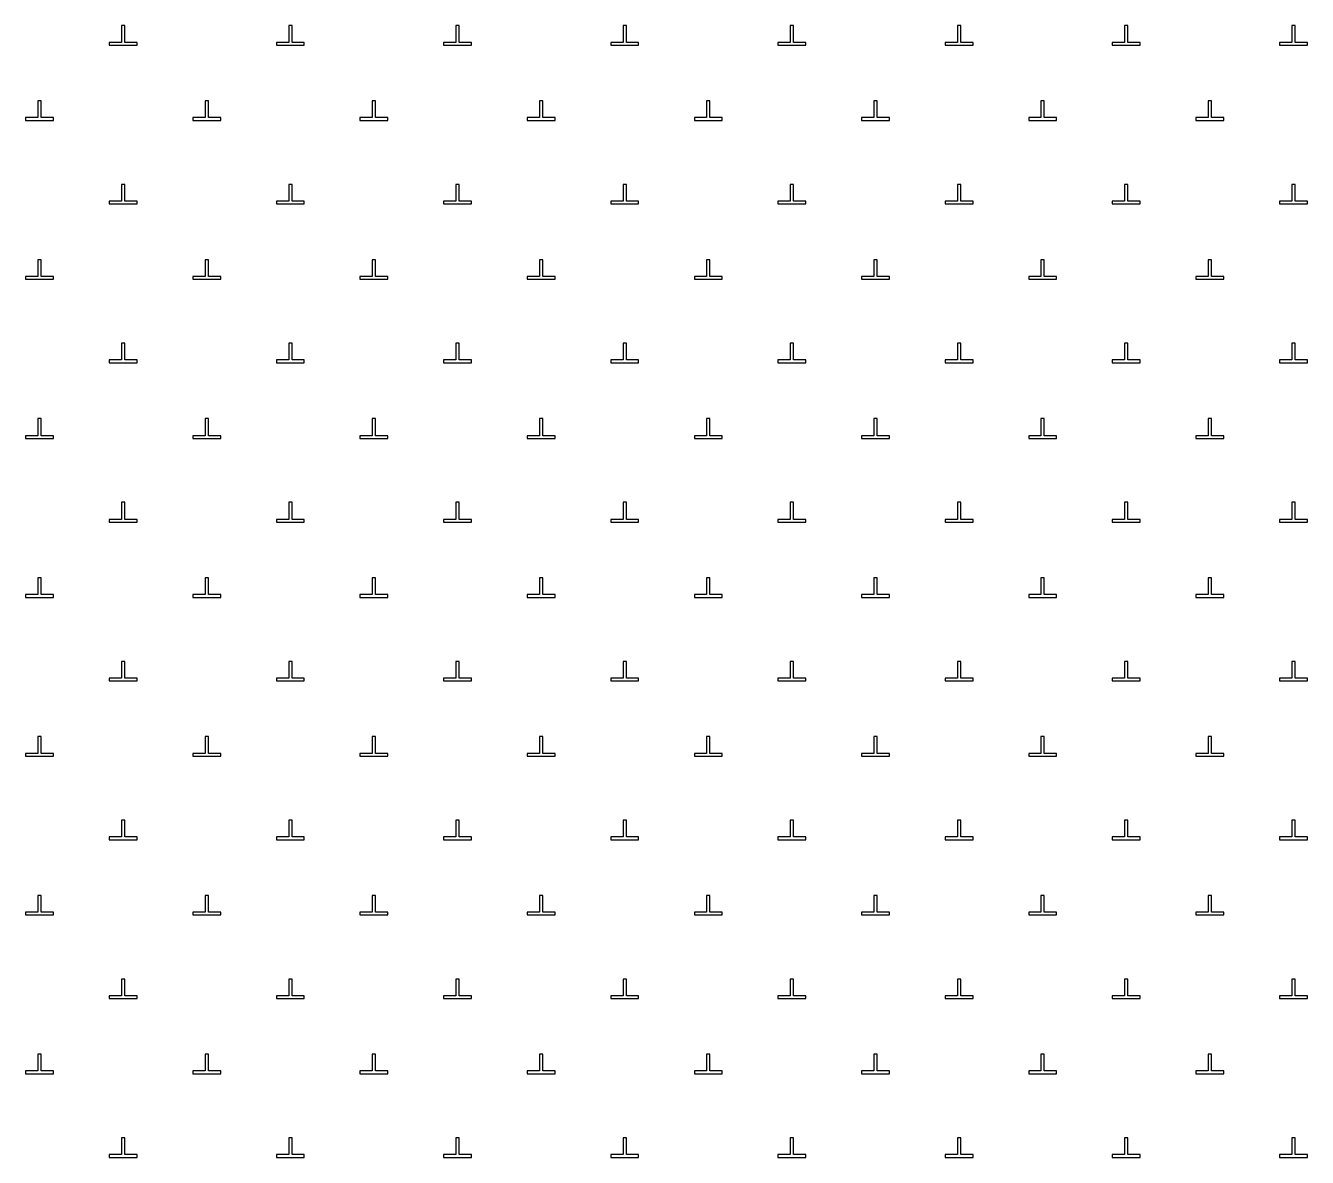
# Model space of a CAD drawing. Extents: x 550890 to 551618, y 1839259 to 1840146.
# Drawn here: x 551456.14 to 551479.14, y 1839888.85 to 1839909.16 of the extents above; entities that cross this region are included whole.
import ezdxf

# ---------------------------------------------------------------- set-up
doc = ezdxf.new("R2010")
doc.units = 0
doc.layers.add('Level 19', color=7, linetype='Continuous')

msp = doc.modelspace()

# ---------------------------------------------------------------- linework, layer by layer
at = {"layer": 'Level 19'}
for p, q in [((551457.92, 1839909.16), (551457.86, 1839909.16)), ((551457.86, 1839909.16), (551457.86, 1839908.86)), ((551457.92, 1839908.86), (551457.92, 1839909.16)), ((551460.92, 1839909.16), (551460.86, 1839909.16)), ((551460.86, 1839909.16), (551460.86, 1839908.86)), ((551460.92, 1839908.86), (551460.92, 1839909.16)), ((551463.92, 1839909.16), (551463.86, 1839909.16)), ((551463.86, 1839909.16), (551463.86, 1839908.86)), ((551463.92, 1839908.86), (551463.92, 1839909.16)), ((551466.92, 1839909.16), (551466.86, 1839909.16)), ((551466.86, 1839909.16), (551466.86, 1839908.86)), ((551466.92, 1839908.86), (551466.92, 1839909.16)), ((551469.92, 1839909.16), (551469.86, 1839909.16)), ((551469.86, 1839909.16), (551469.86, 1839908.86)), ((551469.92, 1839908.86), (551469.92, 1839909.16)), ((551472.92, 1839909.16), (551472.86, 1839909.16)), ((551472.86, 1839909.16), (551472.86, 1839908.86)), ((551472.92, 1839908.86), (551472.92, 1839909.16)), ((551475.92, 1839909.16), (551475.86, 1839909.16)), ((551475.86, 1839909.16), (551475.86, 1839908.86)), ((551475.92, 1839908.86), (551475.92, 1839909.16)), ((551478.92, 1839909.16), (551478.86, 1839909.16)), ((551478.86, 1839909.16), (551478.86, 1839908.86)), ((551478.92, 1839908.86), (551478.92, 1839909.16)), ((551457.86, 1839908.86), (551457.64, 1839908.86)), ((551457.64, 1839908.86), (551457.64, 1839908.81)), ((551457.64, 1839908.81), (551458.14, 1839908.81)), ((551458.14, 1839908.86), (551457.92, 1839908.86)), ((551458.14, 1839908.81), (551458.14, 1839908.86)), ((551460.86, 1839908.86), (551460.64, 1839908.86)), ((551460.64, 1839908.86), (551460.64, 1839908.81)), ((551460.64, 1839908.81), (551461.14, 1839908.81)), ((551461.14, 1839908.86), (551460.92, 1839908.86)), ((551461.14, 1839908.81), (551461.14, 1839908.86)), ((551463.86, 1839908.86), (551463.64, 1839908.86)), ((551463.64, 1839908.86), (551463.64, 1839908.81)), ((551463.64, 1839908.81), (551464.14, 1839908.81)), ((551464.14, 1839908.86), (551463.92, 1839908.86)), ((551464.14, 1839908.81), (551464.14, 1839908.86)), ((551466.86, 1839908.86), (551466.64, 1839908.86)), ((551466.64, 1839908.86), (551466.64, 1839908.81)), ((551466.64, 1839908.81), (551467.14, 1839908.81)), ((551467.14, 1839908.86), (551466.92, 1839908.86)), ((551467.14, 1839908.81), (551467.14, 1839908.86)), ((551469.86, 1839908.86), (551469.64, 1839908.86)), ((551469.64, 1839908.86), (551469.64, 1839908.81)), ((551469.64, 1839908.81), (551470.14, 1839908.81)), ((551470.14, 1839908.86), (551469.92, 1839908.86)), ((551470.14, 1839908.81), (551470.14, 1839908.86)), ((551472.86, 1839908.86), (551472.64, 1839908.86)), ((551472.64, 1839908.86), (551472.64, 1839908.81)), ((551472.64, 1839908.81), (551473.14, 1839908.81)), ((551473.14, 1839908.86), (551472.92, 1839908.86)), ((551473.14, 1839908.81), (551473.14, 1839908.86)), ((551475.86, 1839908.86), (551475.64, 1839908.86)), ((551475.64, 1839908.86), (551475.64, 1839908.81)), ((551475.64, 1839908.81), (551476.14, 1839908.81)), ((551476.14, 1839908.86), (551475.92, 1839908.86)), ((551476.14, 1839908.81), (551476.14, 1839908.86)), ((551478.86, 1839908.86), (551478.64, 1839908.86)), ((551478.64, 1839908.86), (551478.64, 1839908.81)), ((551478.64, 1839908.81), (551479.14, 1839908.81)), ((551479.14, 1839908.86), (551478.92, 1839908.86)), ((551479.14, 1839908.81), (551479.14, 1839908.86)), ((551456.42, 1839907.81), (551456.36, 1839907.81)), ((551456.36, 1839907.81), (551456.36, 1839907.51)), ((551456.42, 1839907.51), (551456.42, 1839907.81)), ((551459.42, 1839907.81), (551459.36, 1839907.81)), ((551459.36, 1839907.81), (551459.36, 1839907.51)), ((551459.42, 1839907.51), (551459.42, 1839907.81)), ((551462.42, 1839907.81), (551462.36, 1839907.81)), ((551462.36, 1839907.81), (551462.36, 1839907.51)), ((551462.42, 1839907.51), (551462.42, 1839907.81)), ((551465.42, 1839907.81), (551465.36, 1839907.81)), ((551465.36, 1839907.81), (551465.36, 1839907.51)), ((551465.42, 1839907.51), (551465.42, 1839907.81)), ((551468.42, 1839907.81), (551468.36, 1839907.81)), ((551468.36, 1839907.81), (551468.36, 1839907.51)), ((551468.42, 1839907.51), (551468.42, 1839907.81)), ((551471.42, 1839907.81), (551471.36, 1839907.81)), ((551471.36, 1839907.81), (551471.36, 1839907.51)), ((551471.42, 1839907.51), (551471.42, 1839907.81)), ((551474.42, 1839907.81), (551474.36, 1839907.81)), ((551474.36, 1839907.81), (551474.36, 1839907.51)), ((551474.42, 1839907.51), (551474.42, 1839907.81)), ((551477.42, 1839907.81), (551477.36, 1839907.81)), ((551477.36, 1839907.81), (551477.36, 1839907.51)), ((551477.42, 1839907.51), (551477.42, 1839907.81)), ((551456.36, 1839907.51), (551456.14, 1839907.51)), ((551456.14, 1839907.51), (551456.14, 1839907.46)), ((551456.14, 1839907.46), (551456.64, 1839907.46)), ((551456.64, 1839907.51), (551456.42, 1839907.51)), ((551456.64, 1839907.46), (551456.64, 1839907.51)), ((551459.36, 1839907.51), (551459.14, 1839907.51)), ((551459.14, 1839907.51), (551459.14, 1839907.46)), ((551459.14, 1839907.46), (551459.64, 1839907.46)), ((551459.64, 1839907.51), (551459.42, 1839907.51)), ((551459.64, 1839907.46), (551459.64, 1839907.51)), ((551462.36, 1839907.51), (551462.14, 1839907.51)), ((551462.14, 1839907.51), (551462.14, 1839907.46)), ((551462.14, 1839907.46), (551462.64, 1839907.46)), ((551462.64, 1839907.51), (551462.42, 1839907.51)), ((551462.64, 1839907.46), (551462.64, 1839907.51)), ((551465.36, 1839907.51), (551465.14, 1839907.51)), ((551465.14, 1839907.51), (551465.14, 1839907.46)), ((551465.14, 1839907.46), (551465.64, 1839907.46)), ((551465.64, 1839907.51), (551465.42, 1839907.51)), ((551465.64, 1839907.46), (551465.64, 1839907.51)), ((551468.36, 1839907.51), (551468.14, 1839907.51)), ((551468.14, 1839907.51), (551468.14, 1839907.46)), ((551468.14, 1839907.46), (551468.64, 1839907.46)), ((551468.64, 1839907.51), (551468.42, 1839907.51)), ((551468.64, 1839907.46), (551468.64, 1839907.51)), ((551471.36, 1839907.51), (551471.14, 1839907.51)), ((551471.14, 1839907.51), (551471.14, 1839907.46)), ((551471.14, 1839907.46), (551471.64, 1839907.46)), ((551471.64, 1839907.51), (551471.42, 1839907.51)), ((551471.64, 1839907.46), (551471.64, 1839907.51)), ((551474.36, 1839907.51), (551474.14, 1839907.51)), ((551474.14, 1839907.51), (551474.14, 1839907.46)), ((551474.14, 1839907.46), (551474.64, 1839907.46)), ((551474.64, 1839907.51), (551474.42, 1839907.51)), ((551474.64, 1839907.46), (551474.64, 1839907.51)), ((551477.36, 1839907.51), (551477.14, 1839907.51)), ((551477.14, 1839907.51), (551477.14, 1839907.46)), ((551477.14, 1839907.46), (551477.64, 1839907.46)), ((551477.64, 1839907.51), (551477.42, 1839907.51)), ((551477.64, 1839907.46), (551477.64, 1839907.51)), ((551457.92, 1839906.31), (551457.86, 1839906.31)), ((551457.86, 1839906.31), (551457.86, 1839906.01)), ((551457.92, 1839906.01), (551457.92, 1839906.31)), ((551460.92, 1839906.31), (551460.86, 1839906.31)), ((551460.86, 1839906.31), (551460.86, 1839906.01)), ((551460.92, 1839906.01), (551460.92, 1839906.31)), ((551463.92, 1839906.31), (551463.86, 1839906.31)), ((551463.86, 1839906.31), (551463.86, 1839906.01)), ((551463.92, 1839906.01), (551463.92, 1839906.31)), ((551466.92, 1839906.31), (551466.86, 1839906.31)), ((551466.86, 1839906.31), (551466.86, 1839906.01)), ((551466.92, 1839906.01), (551466.92, 1839906.31)), ((551469.92, 1839906.31), (551469.86, 1839906.31)), ((551469.86, 1839906.31), (551469.86, 1839906.01)), ((551469.92, 1839906.01), (551469.92, 1839906.31)), ((551472.92, 1839906.31), (551472.86, 1839906.31)), ((551472.86, 1839906.31), (551472.86, 1839906.01)), ((551472.92, 1839906.01), (551472.92, 1839906.31)), ((551475.92, 1839906.31), (551475.86, 1839906.31)), ((551475.86, 1839906.31), (551475.86, 1839906.01)), ((551475.92, 1839906.01), (551475.92, 1839906.31)), ((551478.92, 1839906.31), (551478.86, 1839906.31)), ((551478.86, 1839906.31), (551478.86, 1839906.01)), ((551478.92, 1839906.01), (551478.92, 1839906.31)), ((551457.86, 1839906.01), (551457.64, 1839906.01)), ((551457.64, 1839906.01), (551457.64, 1839905.96)), ((551457.64, 1839905.96), (551458.14, 1839905.96)), ((551458.14, 1839906.01), (551457.92, 1839906.01)), ((551458.14, 1839905.96), (551458.14, 1839906.01)), ((551460.86, 1839906.01), (551460.64, 1839906.01)), ((551460.64, 1839906.01), (551460.64, 1839905.96)), ((551460.64, 1839905.96), (551461.14, 1839905.96)), ((551461.14, 1839906.01), (551460.92, 1839906.01)), ((551461.14, 1839905.96), (551461.14, 1839906.01)), ((551463.86, 1839906.01), (551463.64, 1839906.01)), ((551463.64, 1839906.01), (551463.64, 1839905.96)), ((551463.64, 1839905.96), (551464.14, 1839905.96)), ((551464.14, 1839906.01), (551463.92, 1839906.01)), ((551464.14, 1839905.96), (551464.14, 1839906.01)), ((551466.86, 1839906.01), (551466.64, 1839906.01)), ((551466.64, 1839906.01), (551466.64, 1839905.96)), ((551466.64, 1839905.96), (551467.14, 1839905.96)), ((551467.14, 1839906.01), (551466.92, 1839906.01)), ((551467.14, 1839905.96), (551467.14, 1839906.01)), ((551469.86, 1839906.01), (551469.64, 1839906.01)), ((551469.64, 1839906.01), (551469.64, 1839905.96)), ((551469.64, 1839905.96), (551470.14, 1839905.96)), ((551470.14, 1839906.01), (551469.92, 1839906.01)), ((551470.14, 1839905.96), (551470.14, 1839906.01)), ((551472.86, 1839906.01), (551472.64, 1839906.01)), ((551472.64, 1839906.01), (551472.64, 1839905.96)), ((551472.64, 1839905.96), (551473.14, 1839905.96)), ((551473.14, 1839906.01), (551472.92, 1839906.01)), ((551473.14, 1839905.96), (551473.14, 1839906.01)), ((551475.86, 1839906.01), (551475.64, 1839906.01)), ((551475.64, 1839906.01), (551475.64, 1839905.96)), ((551475.64, 1839905.96), (551476.14, 1839905.96)), ((551476.14, 1839906.01), (551475.92, 1839906.01)), ((551476.14, 1839905.96), (551476.14, 1839906.01)), ((551478.86, 1839906.01), (551478.64, 1839906.01)), ((551478.64, 1839906.01), (551478.64, 1839905.96)), ((551478.64, 1839905.96), (551479.14, 1839905.96)), ((551479.14, 1839906.01), (551478.92, 1839906.01)), ((551479.14, 1839905.96), (551479.14, 1839906.01)), ((551456.42, 1839904.96), (551456.36, 1839904.96)), ((551456.36, 1839904.96), (551456.36, 1839904.66)), ((551456.42, 1839904.66), (551456.42, 1839904.96)), ((551459.42, 1839904.96), (551459.36, 1839904.96)), ((551459.36, 1839904.96), (551459.36, 1839904.66)), ((551459.42, 1839904.66), (551459.42, 1839904.96)), ((551462.42, 1839904.96), (551462.36, 1839904.96)), ((551462.36, 1839904.96), (551462.36, 1839904.66)), ((551462.42, 1839904.66), (551462.42, 1839904.96)), ((551465.42, 1839904.96), (551465.36, 1839904.96)), ((551465.36, 1839904.96), (551465.36, 1839904.66)), ((551465.42, 1839904.66), (551465.42, 1839904.96)), ((551468.42, 1839904.96), (551468.36, 1839904.96)), ((551468.36, 1839904.96), (551468.36, 1839904.66)), ((551468.42, 1839904.66), (551468.42, 1839904.96)), ((551471.42, 1839904.96), (551471.36, 1839904.96)), ((551471.36, 1839904.96), (551471.36, 1839904.66)), ((551471.42, 1839904.66), (551471.42, 1839904.96)), ((551474.42, 1839904.96), (551474.36, 1839904.96)), ((551474.36, 1839904.96), (551474.36, 1839904.66)), ((551474.42, 1839904.66), (551474.42, 1839904.96)), ((551477.42, 1839904.96), (551477.36, 1839904.96)), ((551477.36, 1839904.96), (551477.36, 1839904.66)), ((551477.42, 1839904.66), (551477.42, 1839904.96)), ((551456.36, 1839904.66), (551456.14, 1839904.66)), ((551456.14, 1839904.66), (551456.14, 1839904.61)), ((551456.14, 1839904.61), (551456.64, 1839904.61)), ((551456.64, 1839904.66), (551456.42, 1839904.66)), ((551456.64, 1839904.61), (551456.64, 1839904.66)), ((551459.36, 1839904.66), (551459.14, 1839904.66)), ((551459.14, 1839904.66), (551459.14, 1839904.61)), ((551459.14, 1839904.61), (551459.64, 1839904.61)), ((551459.64, 1839904.66), (551459.42, 1839904.66)), ((551459.64, 1839904.61), (551459.64, 1839904.66)), ((551462.36, 1839904.66), (551462.14, 1839904.66)), ((551462.14, 1839904.66), (551462.14, 1839904.61)), ((551462.14, 1839904.61), (551462.64, 1839904.61)), ((551462.64, 1839904.66), (551462.42, 1839904.66)), ((551462.64, 1839904.61), (551462.64, 1839904.66)), ((551465.36, 1839904.66), (551465.14, 1839904.66)), ((551465.14, 1839904.66), (551465.14, 1839904.61)), ((551465.14, 1839904.61), (551465.64, 1839904.61)), ((551465.64, 1839904.66), (551465.42, 1839904.66)), ((551465.64, 1839904.61), (551465.64, 1839904.66)), ((551468.36, 1839904.66), (551468.14, 1839904.66)), ((551468.14, 1839904.66), (551468.14, 1839904.61)), ((551468.14, 1839904.61), (551468.64, 1839904.61)), ((551468.64, 1839904.66), (551468.42, 1839904.66)), ((551468.64, 1839904.61), (551468.64, 1839904.66)), ((551471.36, 1839904.66), (551471.14, 1839904.66)), ((551471.14, 1839904.66), (551471.14, 1839904.61)), ((551471.14, 1839904.61), (551471.64, 1839904.61)), ((551471.64, 1839904.66), (551471.42, 1839904.66)), ((551471.64, 1839904.61), (551471.64, 1839904.66)), ((551474.36, 1839904.66), (551474.14, 1839904.66)), ((551474.14, 1839904.66), (551474.14, 1839904.61)), ((551474.14, 1839904.61), (551474.64, 1839904.61)), ((551474.64, 1839904.66), (551474.42, 1839904.66)), ((551474.64, 1839904.61), (551474.64, 1839904.66)), ((551477.36, 1839904.66), (551477.14, 1839904.66)), ((551477.14, 1839904.66), (551477.14, 1839904.61)), ((551477.14, 1839904.61), (551477.64, 1839904.61)), ((551477.64, 1839904.66), (551477.42, 1839904.66)), ((551477.64, 1839904.61), (551477.64, 1839904.66)), ((551457.92, 1839903.46), (551457.86, 1839903.46)), ((551457.86, 1839903.46), (551457.86, 1839903.16)), ((551457.92, 1839903.16), (551457.92, 1839903.46)), ((551460.92, 1839903.46), (551460.86, 1839903.46)), ((551460.86, 1839903.46), (551460.86, 1839903.16)), ((551460.92, 1839903.16), (551460.92, 1839903.46)), ((551463.92, 1839903.46), (551463.86, 1839903.46)), ((551463.86, 1839903.46), (551463.86, 1839903.16)), ((551463.92, 1839903.16), (551463.92, 1839903.46)), ((551466.92, 1839903.46), (551466.86, 1839903.46)), ((551466.86, 1839903.46), (551466.86, 1839903.16)), ((551466.92, 1839903.16), (551466.92, 1839903.46)), ((551469.92, 1839903.46), (551469.86, 1839903.46)), ((551469.86, 1839903.46), (551469.86, 1839903.16)), ((551469.92, 1839903.16), (551469.92, 1839903.46)), ((551472.92, 1839903.46), (551472.86, 1839903.46)), ((551472.86, 1839903.46), (551472.86, 1839903.16)), ((551472.92, 1839903.16), (551472.92, 1839903.46)), ((551475.92, 1839903.46), (551475.86, 1839903.46)), ((551475.86, 1839903.46), (551475.86, 1839903.16)), ((551475.92, 1839903.16), (551475.92, 1839903.46)), ((551478.92, 1839903.46), (551478.86, 1839903.46)), ((551478.86, 1839903.46), (551478.86, 1839903.16)), ((551478.92, 1839903.16), (551478.92, 1839903.46)), ((551457.86, 1839903.16), (551457.64, 1839903.16)), ((551457.64, 1839903.16), (551457.64, 1839903.11)), ((551457.64, 1839903.11), (551458.14, 1839903.11)), ((551458.14, 1839903.16), (551457.92, 1839903.16)), ((551458.14, 1839903.11), (551458.14, 1839903.16)), ((551460.86, 1839903.16), (551460.64, 1839903.16)), ((551460.64, 1839903.16), (551460.64, 1839903.11)), ((551460.64, 1839903.11), (551461.14, 1839903.11)), ((551461.14, 1839903.16), (551460.92, 1839903.16)), ((551461.14, 1839903.11), (551461.14, 1839903.16)), ((551463.86, 1839903.16), (551463.64, 1839903.16)), ((551463.64, 1839903.16), (551463.64, 1839903.11)), ((551463.64, 1839903.11), (551464.14, 1839903.11)), ((551464.14, 1839903.16), (551463.92, 1839903.16)), ((551464.14, 1839903.11), (551464.14, 1839903.16)), ((551466.86, 1839903.16), (551466.64, 1839903.16)), ((551466.64, 1839903.16), (551466.64, 1839903.11)), ((551466.64, 1839903.11), (551467.14, 1839903.11)), ((551467.14, 1839903.16), (551466.92, 1839903.16)), ((551467.14, 1839903.11), (551467.14, 1839903.16)), ((551469.86, 1839903.16), (551469.64, 1839903.16)), ((551469.64, 1839903.16), (551469.64, 1839903.11)), ((551469.64, 1839903.11), (551470.14, 1839903.11)), ((551470.14, 1839903.16), (551469.92, 1839903.16)), ((551470.14, 1839903.11), (551470.14, 1839903.16)), ((551472.86, 1839903.16), (551472.64, 1839903.16)), ((551472.64, 1839903.16), (551472.64, 1839903.11)), ((551472.64, 1839903.11), (551473.14, 1839903.11)), ((551473.14, 1839903.16), (551472.92, 1839903.16)), ((551473.14, 1839903.11), (551473.14, 1839903.16)), ((551475.86, 1839903.16), (551475.64, 1839903.16)), ((551475.64, 1839903.16), (551475.64, 1839903.11)), ((551475.64, 1839903.11), (551476.14, 1839903.11)), ((551476.14, 1839903.16), (551475.92, 1839903.16)), ((551476.14, 1839903.11), (551476.14, 1839903.16)), ((551478.86, 1839903.16), (551478.64, 1839903.16)), ((551478.64, 1839903.16), (551478.64, 1839903.11)), ((551478.64, 1839903.11), (551479.14, 1839903.11)), ((551479.14, 1839903.16), (551478.92, 1839903.16)), ((551479.14, 1839903.11), (551479.14, 1839903.16)), ((551456.42, 1839902.11), (551456.36, 1839902.11)), ((551456.36, 1839902.11), (551456.36, 1839901.8)), ((551456.42, 1839901.8), (551456.42, 1839902.11)), ((551459.42, 1839902.11), (551459.36, 1839902.11)), ((551459.36, 1839902.11), (551459.36, 1839901.8)), ((551459.42, 1839901.8), (551459.42, 1839902.11)), ((551462.42, 1839902.11), (551462.36, 1839902.11)), ((551462.36, 1839902.11), (551462.36, 1839901.8)), ((551462.42, 1839901.8), (551462.42, 1839902.11)), ((551465.42, 1839902.11), (551465.36, 1839902.11)), ((551465.36, 1839902.11), (551465.36, 1839901.8)), ((551465.42, 1839901.8), (551465.42, 1839902.11)), ((551468.42, 1839902.11), (551468.36, 1839902.11)), ((551468.36, 1839902.11), (551468.36, 1839901.8)), ((551468.42, 1839901.8), (551468.42, 1839902.11)), ((551471.42, 1839902.11), (551471.36, 1839902.11)), ((551471.36, 1839902.11), (551471.36, 1839901.8)), ((551471.42, 1839901.8), (551471.42, 1839902.11)), ((551474.42, 1839902.11), (551474.36, 1839902.11)), ((551474.36, 1839902.11), (551474.36, 1839901.8)), ((551474.42, 1839901.8), (551474.42, 1839902.11)), ((551477.42, 1839902.11), (551477.36, 1839902.11)), ((551477.36, 1839902.11), (551477.36, 1839901.8)), ((551477.42, 1839901.8), (551477.42, 1839902.11)), ((551456.36, 1839901.8), (551456.14, 1839901.8)), ((551456.14, 1839901.8), (551456.14, 1839901.75)), ((551456.64, 1839901.8), (551456.42, 1839901.8)), ((551456.64, 1839901.75), (551456.64, 1839901.8)), ((551459.36, 1839901.8), (551459.14, 1839901.8)), ((551459.14, 1839901.8), (551459.14, 1839901.75)), ((551459.64, 1839901.8), (551459.42, 1839901.8)), ((551459.64, 1839901.75), (551459.64, 1839901.8)), ((551462.36, 1839901.8), (551462.14, 1839901.8)), ((551462.14, 1839901.8), (551462.14, 1839901.75)), ((551462.64, 1839901.8), (551462.42, 1839901.8)), ((551462.64, 1839901.75), (551462.64, 1839901.8)), ((551465.36, 1839901.8), (551465.14, 1839901.8)), ((551465.14, 1839901.8), (551465.14, 1839901.75)), ((551465.64, 1839901.8), (551465.42, 1839901.8)), ((551465.64, 1839901.75), (551465.64, 1839901.8)), ((551468.36, 1839901.8), (551468.14, 1839901.8)), ((551468.14, 1839901.8), (551468.14, 1839901.75)), ((551468.64, 1839901.8), (551468.42, 1839901.8)), ((551468.64, 1839901.75), (551468.64, 1839901.8)), ((551471.36, 1839901.8), (551471.14, 1839901.8)), ((551471.14, 1839901.8), (551471.14, 1839901.75)), ((551471.64, 1839901.8), (551471.42, 1839901.8)), ((551471.64, 1839901.75), (551471.64, 1839901.8)), ((551474.36, 1839901.8), (551474.14, 1839901.8)), ((551474.14, 1839901.8), (551474.14, 1839901.75)), ((551474.64, 1839901.8), (551474.42, 1839901.8)), ((551474.64, 1839901.75), (551474.64, 1839901.8)), ((551477.36, 1839901.8), (551477.14, 1839901.8)), ((551477.14, 1839901.8), (551477.14, 1839901.75)), ((551477.64, 1839901.8), (551477.42, 1839901.8)), ((551477.64, 1839901.75), (551477.64, 1839901.8)), ((551456.14, 1839901.75), (551456.64, 1839901.75)), ((551459.14, 1839901.75), (551459.64, 1839901.75)), ((551462.14, 1839901.75), (551462.64, 1839901.75)), ((551465.14, 1839901.75), (551465.64, 1839901.75)), ((551468.14, 1839901.75), (551468.64, 1839901.75)), ((551471.14, 1839901.75), (551471.64, 1839901.75)), ((551474.14, 1839901.75), (551474.64, 1839901.75)), ((551477.14, 1839901.75), (551477.64, 1839901.75)), ((551457.92, 1839900.61), (551457.86, 1839900.61)), ((551457.86, 1839900.61), (551457.86, 1839900.3)), ((551457.92, 1839900.3), (551457.92, 1839900.61)), ((551460.92, 1839900.61), (551460.86, 1839900.61)), ((551460.86, 1839900.61), (551460.86, 1839900.3)), ((551460.92, 1839900.3), (551460.92, 1839900.61)), ((551463.92, 1839900.61), (551463.86, 1839900.61)), ((551463.86, 1839900.61), (551463.86, 1839900.3)), ((551463.92, 1839900.3), (551463.92, 1839900.61)), ((551466.92, 1839900.61), (551466.86, 1839900.61)), ((551466.86, 1839900.61), (551466.86, 1839900.3)), ((551466.92, 1839900.3), (551466.92, 1839900.61)), ((551469.92, 1839900.61), (551469.86, 1839900.61)), ((551469.86, 1839900.61), (551469.86, 1839900.3)), ((551469.92, 1839900.3), (551469.92, 1839900.61)), ((551472.92, 1839900.61), (551472.86, 1839900.61)), ((551472.86, 1839900.61), (551472.86, 1839900.3)), ((551472.92, 1839900.3), (551472.92, 1839900.61)), ((551475.92, 1839900.61), (551475.86, 1839900.61)), ((551475.86, 1839900.61), (551475.86, 1839900.3)), ((551475.92, 1839900.3), (551475.92, 1839900.61)), ((551478.92, 1839900.61), (551478.86, 1839900.61)), ((551478.86, 1839900.61), (551478.86, 1839900.3)), ((551478.92, 1839900.3), (551478.92, 1839900.61)), ((551457.86, 1839900.3), (551457.64, 1839900.3)), ((551457.64, 1839900.3), (551457.64, 1839900.25)), ((551457.64, 1839900.25), (551458.14, 1839900.25)), ((551458.14, 1839900.3), (551457.92, 1839900.3)), ((551458.14, 1839900.25), (551458.14, 1839900.3)), ((551460.86, 1839900.3), (551460.64, 1839900.3)), ((551460.64, 1839900.3), (551460.64, 1839900.25)), ((551460.64, 1839900.25), (551461.14, 1839900.25)), ((551461.14, 1839900.3), (551460.92, 1839900.3)), ((551461.14, 1839900.25), (551461.14, 1839900.3)), ((551463.86, 1839900.3), (551463.64, 1839900.3)), ((551463.64, 1839900.3), (551463.64, 1839900.25)), ((551463.64, 1839900.25), (551464.14, 1839900.25)), ((551464.14, 1839900.3), (551463.92, 1839900.3)), ((551464.14, 1839900.25), (551464.14, 1839900.3)), ((551466.86, 1839900.3), (551466.64, 1839900.3)), ((551466.64, 1839900.3), (551466.64, 1839900.25)), ((551466.64, 1839900.25), (551467.14, 1839900.25)), ((551467.14, 1839900.3), (551466.92, 1839900.3)), ((551467.14, 1839900.25), (551467.14, 1839900.3)), ((551469.86, 1839900.3), (551469.64, 1839900.3)), ((551469.64, 1839900.3), (551469.64, 1839900.25)), ((551469.64, 1839900.25), (551470.14, 1839900.25)), ((551470.14, 1839900.3), (551469.92, 1839900.3)), ((551470.14, 1839900.25), (551470.14, 1839900.3)), ((551472.86, 1839900.3), (551472.64, 1839900.3)), ((551472.64, 1839900.3), (551472.64, 1839900.25)), ((551472.64, 1839900.25), (551473.14, 1839900.25)), ((551473.14, 1839900.3), (551472.92, 1839900.3)), ((551473.14, 1839900.25), (551473.14, 1839900.3)), ((551475.86, 1839900.3), (551475.64, 1839900.3)), ((551475.64, 1839900.3), (551475.64, 1839900.25)), ((551475.64, 1839900.25), (551476.14, 1839900.25)), ((551476.14, 1839900.3), (551475.92, 1839900.3)), ((551476.14, 1839900.25), (551476.14, 1839900.3)), ((551478.86, 1839900.3), (551478.64, 1839900.3)), ((551478.64, 1839900.3), (551478.64, 1839900.25)), ((551478.64, 1839900.25), (551479.14, 1839900.25)), ((551479.14, 1839900.3), (551478.92, 1839900.3)), ((551479.14, 1839900.25), (551479.14, 1839900.3)), ((551456.42, 1839899.25), (551456.36, 1839899.25)), ((551456.36, 1839899.25), (551456.36, 1839898.95)), ((551456.42, 1839898.95), (551456.42, 1839899.25)), ((551459.42, 1839899.25), (551459.36, 1839899.25)), ((551459.36, 1839899.25), (551459.36, 1839898.95)), ((551459.42, 1839898.95), (551459.42, 1839899.25)), ((551462.42, 1839899.25), (551462.36, 1839899.25)), ((551462.36, 1839899.25), (551462.36, 1839898.95)), ((551462.42, 1839898.95), (551462.42, 1839899.25)), ((551465.42, 1839899.25), (551465.36, 1839899.25)), ((551465.36, 1839899.25), (551465.36, 1839898.95)), ((551465.42, 1839898.95), (551465.42, 1839899.25)), ((551468.42, 1839899.25), (551468.36, 1839899.25)), ((551468.36, 1839899.25), (551468.36, 1839898.95)), ((551468.42, 1839898.95), (551468.42, 1839899.25)), ((551471.42, 1839899.25), (551471.36, 1839899.25)), ((551471.36, 1839899.25), (551471.36, 1839898.95)), ((551471.42, 1839898.95), (551471.42, 1839899.25)), ((551474.42, 1839899.25), (551474.36, 1839899.25)), ((551474.36, 1839899.25), (551474.36, 1839898.95)), ((551474.42, 1839898.95), (551474.42, 1839899.25)), ((551477.42, 1839899.25), (551477.36, 1839899.25)), ((551477.36, 1839899.25), (551477.36, 1839898.95)), ((551477.42, 1839898.95), (551477.42, 1839899.25)), ((551456.36, 1839898.95), (551456.14, 1839898.95)), ((551456.14, 1839898.95), (551456.14, 1839898.9)), ((551456.14, 1839898.9), (551456.64, 1839898.9)), ((551456.64, 1839898.95), (551456.42, 1839898.95)), ((551456.64, 1839898.9), (551456.64, 1839898.95)), ((551459.36, 1839898.95), (551459.14, 1839898.95)), ((551459.14, 1839898.95), (551459.14, 1839898.9)), ((551459.14, 1839898.9), (551459.64, 1839898.9)), ((551459.64, 1839898.95), (551459.42, 1839898.95)), ((551459.64, 1839898.9), (551459.64, 1839898.95)), ((551462.36, 1839898.95), (551462.14, 1839898.95)), ((551462.14, 1839898.95), (551462.14, 1839898.9)), ((551462.14, 1839898.9), (551462.64, 1839898.9)), ((551462.64, 1839898.95), (551462.42, 1839898.95)), ((551462.64, 1839898.9), (551462.64, 1839898.95)), ((551465.36, 1839898.95), (551465.14, 1839898.95)), ((551465.14, 1839898.95), (551465.14, 1839898.9)), ((551465.14, 1839898.9), (551465.64, 1839898.9)), ((551465.64, 1839898.95), (551465.42, 1839898.95)), ((551465.64, 1839898.9), (551465.64, 1839898.95)), ((551468.36, 1839898.95), (551468.14, 1839898.95)), ((551468.14, 1839898.95), (551468.14, 1839898.9)), ((551468.14, 1839898.9), (551468.64, 1839898.9)), ((551468.64, 1839898.95), (551468.42, 1839898.95)), ((551468.64, 1839898.9), (551468.64, 1839898.95)), ((551471.36, 1839898.95), (551471.14, 1839898.95)), ((551471.14, 1839898.95), (551471.14, 1839898.9)), ((551471.14, 1839898.9), (551471.64, 1839898.9)), ((551471.64, 1839898.95), (551471.42, 1839898.95)), ((551471.64, 1839898.9), (551471.64, 1839898.95)), ((551474.36, 1839898.95), (551474.14, 1839898.95)), ((551474.14, 1839898.95), (551474.14, 1839898.9)), ((551474.14, 1839898.9), (551474.64, 1839898.9)), ((551474.64, 1839898.95), (551474.42, 1839898.95)), ((551474.64, 1839898.9), (551474.64, 1839898.95)), ((551477.36, 1839898.95), (551477.14, 1839898.95)), ((551477.14, 1839898.95), (551477.14, 1839898.9)), ((551477.14, 1839898.9), (551477.64, 1839898.9)), ((551477.64, 1839898.95), (551477.42, 1839898.95)), ((551477.64, 1839898.9), (551477.64, 1839898.95)), ((551457.92, 1839897.75), (551457.86, 1839897.75)), ((551457.86, 1839897.75), (551457.86, 1839897.45)), ((551457.92, 1839897.45), (551457.92, 1839897.75)), ((551460.92, 1839897.75), (551460.86, 1839897.75)), ((551460.86, 1839897.75), (551460.86, 1839897.45)), ((551460.92, 1839897.45), (551460.92, 1839897.75)), ((551463.92, 1839897.75), (551463.86, 1839897.75)), ((551463.86, 1839897.75), (551463.86, 1839897.45)), ((551463.92, 1839897.45), (551463.92, 1839897.75)), ((551466.92, 1839897.75), (551466.86, 1839897.75)), ((551466.86, 1839897.75), (551466.86, 1839897.45)), ((551466.92, 1839897.45), (551466.92, 1839897.75)), ((551469.92, 1839897.75), (551469.86, 1839897.75)), ((551469.86, 1839897.75), (551469.86, 1839897.45)), ((551469.92, 1839897.45), (551469.92, 1839897.75)), ((551472.92, 1839897.75), (551472.86, 1839897.75)), ((551472.86, 1839897.75), (551472.86, 1839897.45)), ((551472.92, 1839897.45), (551472.92, 1839897.75)), ((551475.92, 1839897.75), (551475.86, 1839897.75)), ((551475.86, 1839897.75), (551475.86, 1839897.45)), ((551475.92, 1839897.45), (551475.92, 1839897.75)), ((551478.92, 1839897.75), (551478.86, 1839897.75)), ((551478.86, 1839897.75), (551478.86, 1839897.45)), ((551478.92, 1839897.45), (551478.92, 1839897.75)), ((551457.86, 1839897.45), (551457.64, 1839897.45)), ((551457.64, 1839897.45), (551457.64, 1839897.4)), ((551458.14, 1839897.45), (551457.92, 1839897.45)), ((551458.14, 1839897.4), (551458.14, 1839897.45)), ((551460.86, 1839897.45), (551460.64, 1839897.45)), ((551460.64, 1839897.45), (551460.64, 1839897.4)), ((551461.14, 1839897.45), (551460.92, 1839897.45)), ((551461.14, 1839897.4), (551461.14, 1839897.45)), ((551463.86, 1839897.45), (551463.64, 1839897.45)), ((551463.64, 1839897.45), (551463.64, 1839897.4)), ((551464.14, 1839897.45), (551463.92, 1839897.45)), ((551464.14, 1839897.4), (551464.14, 1839897.45)), ((551466.86, 1839897.45), (551466.64, 1839897.45)), ((551466.64, 1839897.45), (551466.64, 1839897.4)), ((551467.14, 1839897.45), (551466.92, 1839897.45)), ((551467.14, 1839897.4), (551467.14, 1839897.45)), ((551469.86, 1839897.45), (551469.64, 1839897.45)), ((551469.64, 1839897.45), (551469.64, 1839897.4)), ((551470.14, 1839897.45), (551469.92, 1839897.45)), ((551470.14, 1839897.4), (551470.14, 1839897.45)), ((551472.86, 1839897.45), (551472.64, 1839897.45)), ((551472.64, 1839897.45), (551472.64, 1839897.4)), ((551473.14, 1839897.45), (551472.92, 1839897.45)), ((551473.14, 1839897.4), (551473.14, 1839897.45)), ((551475.86, 1839897.45), (551475.64, 1839897.45)), ((551475.64, 1839897.45), (551475.64, 1839897.4)), ((551476.14, 1839897.45), (551475.92, 1839897.45)), ((551476.14, 1839897.4), (551476.14, 1839897.45)), ((551478.86, 1839897.45), (551478.64, 1839897.45)), ((551478.64, 1839897.45), (551478.64, 1839897.4)), ((551479.14, 1839897.45), (551478.92, 1839897.45)), ((551479.14, 1839897.4), (551479.14, 1839897.45)), ((551457.64, 1839897.4), (551458.14, 1839897.4)), ((551460.64, 1839897.4), (551461.14, 1839897.4)), ((551463.64, 1839897.4), (551464.14, 1839897.4)), ((551466.64, 1839897.4), (551467.14, 1839897.4)), ((551469.64, 1839897.4), (551470.14, 1839897.4)), ((551472.64, 1839897.4), (551473.14, 1839897.4)), ((551475.64, 1839897.4), (551476.14, 1839897.4)), ((551478.64, 1839897.4), (551479.14, 1839897.4)), ((551456.42, 1839896.4), (551456.36, 1839896.4)), ((551456.36, 1839896.4), (551456.36, 1839896.1)), ((551456.42, 1839896.1), (551456.42, 1839896.4)), ((551459.42, 1839896.4), (551459.36, 1839896.4)), ((551459.36, 1839896.4), (551459.36, 1839896.1)), ((551459.42, 1839896.1), (551459.42, 1839896.4)), ((551462.42, 1839896.4), (551462.36, 1839896.4)), ((551462.36, 1839896.4), (551462.36, 1839896.1)), ((551462.42, 1839896.1), (551462.42, 1839896.4)), ((551465.42, 1839896.4), (551465.36, 1839896.4)), ((551465.36, 1839896.4), (551465.36, 1839896.1)), ((551465.42, 1839896.1), (551465.42, 1839896.4)), ((551468.42, 1839896.4), (551468.36, 1839896.4)), ((551468.36, 1839896.4), (551468.36, 1839896.1)), ((551468.42, 1839896.1), (551468.42, 1839896.4)), ((551471.42, 1839896.4), (551471.36, 1839896.4)), ((551471.36, 1839896.4), (551471.36, 1839896.1)), ((551471.42, 1839896.1), (551471.42, 1839896.4)), ((551474.42, 1839896.4), (551474.36, 1839896.4)), ((551474.36, 1839896.4), (551474.36, 1839896.1)), ((551474.42, 1839896.1), (551474.42, 1839896.4)), ((551477.42, 1839896.4), (551477.36, 1839896.4)), ((551477.36, 1839896.4), (551477.36, 1839896.1)), ((551477.42, 1839896.1), (551477.42, 1839896.4)), ((551456.36, 1839896.1), (551456.14, 1839896.1)), ((551456.14, 1839896.1), (551456.14, 1839896.05)), ((551456.14, 1839896.05), (551456.64, 1839896.05)), ((551456.64, 1839896.1), (551456.42, 1839896.1)), ((551456.64, 1839896.05), (551456.64, 1839896.1)), ((551459.36, 1839896.1), (551459.14, 1839896.1)), ((551459.14, 1839896.1), (551459.14, 1839896.05)), ((551459.14, 1839896.05), (551459.64, 1839896.05)), ((551459.64, 1839896.1), (551459.42, 1839896.1)), ((551459.64, 1839896.05), (551459.64, 1839896.1)), ((551462.36, 1839896.1), (551462.14, 1839896.1)), ((551462.14, 1839896.1), (551462.14, 1839896.05)), ((551462.14, 1839896.05), (551462.64, 1839896.05)), ((551462.64, 1839896.1), (551462.42, 1839896.1)), ((551462.64, 1839896.05), (551462.64, 1839896.1)), ((551465.36, 1839896.1), (551465.14, 1839896.1)), ((551465.14, 1839896.1), (551465.14, 1839896.05)), ((551465.14, 1839896.05), (551465.64, 1839896.05)), ((551465.64, 1839896.1), (551465.42, 1839896.1)), ((551465.64, 1839896.05), (551465.64, 1839896.1)), ((551468.36, 1839896.1), (551468.14, 1839896.1)), ((551468.14, 1839896.1), (551468.14, 1839896.05)), ((551468.14, 1839896.05), (551468.64, 1839896.05)), ((551468.64, 1839896.1), (551468.42, 1839896.1)), ((551468.64, 1839896.05), (551468.64, 1839896.1)), ((551471.36, 1839896.1), (551471.14, 1839896.1)), ((551471.14, 1839896.1), (551471.14, 1839896.05)), ((551471.14, 1839896.05), (551471.64, 1839896.05)), ((551471.64, 1839896.1), (551471.42, 1839896.1)), ((551471.64, 1839896.05), (551471.64, 1839896.1)), ((551474.36, 1839896.1), (551474.14, 1839896.1)), ((551474.14, 1839896.1), (551474.14, 1839896.05)), ((551474.14, 1839896.05), (551474.64, 1839896.05)), ((551474.64, 1839896.1), (551474.42, 1839896.1)), ((551474.64, 1839896.05), (551474.64, 1839896.1)), ((551477.36, 1839896.1), (551477.14, 1839896.1)), ((551477.14, 1839896.1), (551477.14, 1839896.05)), ((551477.14, 1839896.05), (551477.64, 1839896.05)), ((551477.64, 1839896.1), (551477.42, 1839896.1)), ((551477.64, 1839896.05), (551477.64, 1839896.1)), ((551457.92, 1839894.9), (551457.86, 1839894.9)), ((551457.86, 1839894.9), (551457.86, 1839894.6)), ((551457.92, 1839894.6), (551457.92, 1839894.9)), ((551460.92, 1839894.9), (551460.86, 1839894.9)), ((551460.86, 1839894.9), (551460.86, 1839894.6)), ((551460.92, 1839894.6), (551460.92, 1839894.9)), ((551463.92, 1839894.9), (551463.86, 1839894.9)), ((551463.86, 1839894.9), (551463.86, 1839894.6)), ((551463.92, 1839894.6), (551463.92, 1839894.9)), ((551466.92, 1839894.9), (551466.86, 1839894.9)), ((551466.86, 1839894.9), (551466.86, 1839894.6)), ((551466.92, 1839894.6), (551466.92, 1839894.9)), ((551469.92, 1839894.9), (551469.86, 1839894.9)), ((551469.86, 1839894.9), (551469.86, 1839894.6)), ((551469.92, 1839894.6), (551469.92, 1839894.9)), ((551472.92, 1839894.9), (551472.86, 1839894.9)), ((551472.86, 1839894.9), (551472.86, 1839894.6)), ((551472.92, 1839894.6), (551472.92, 1839894.9)), ((551475.92, 1839894.9), (551475.86, 1839894.9)), ((551475.86, 1839894.9), (551475.86, 1839894.6)), ((551475.92, 1839894.6), (551475.92, 1839894.9)), ((551478.92, 1839894.9), (551478.86, 1839894.9)), ((551478.86, 1839894.9), (551478.86, 1839894.6)), ((551478.92, 1839894.6), (551478.92, 1839894.9)), ((551457.86, 1839894.6), (551457.64, 1839894.6)), ((551457.64, 1839894.6), (551457.64, 1839894.55)), ((551457.64, 1839894.55), (551458.14, 1839894.55)), ((551458.14, 1839894.6), (551457.92, 1839894.6)), ((551458.14, 1839894.55), (551458.14, 1839894.6)), ((551460.86, 1839894.6), (551460.64, 1839894.6)), ((551460.64, 1839894.6), (551460.64, 1839894.55)), ((551460.64, 1839894.55), (551461.14, 1839894.55)), ((551461.14, 1839894.6), (551460.92, 1839894.6)), ((551461.14, 1839894.55), (551461.14, 1839894.6)), ((551463.86, 1839894.6), (551463.64, 1839894.6)), ((551463.64, 1839894.6), (551463.64, 1839894.55)), ((551463.64, 1839894.55), (551464.14, 1839894.55)), ((551464.14, 1839894.6), (551463.92, 1839894.6)), ((551464.14, 1839894.55), (551464.14, 1839894.6)), ((551466.86, 1839894.6), (551466.64, 1839894.6)), ((551466.64, 1839894.6), (551466.64, 1839894.55)), ((551466.64, 1839894.55), (551467.14, 1839894.55)), ((551467.14, 1839894.6), (551466.92, 1839894.6)), ((551467.14, 1839894.55), (551467.14, 1839894.6)), ((551469.86, 1839894.6), (551469.64, 1839894.6)), ((551469.64, 1839894.6), (551469.64, 1839894.55)), ((551469.64, 1839894.55), (551470.14, 1839894.55)), ((551470.14, 1839894.6), (551469.92, 1839894.6)), ((551470.14, 1839894.55), (551470.14, 1839894.6)), ((551472.86, 1839894.6), (551472.64, 1839894.6)), ((551472.64, 1839894.6), (551472.64, 1839894.55)), ((551472.64, 1839894.55), (551473.14, 1839894.55)), ((551473.14, 1839894.6), (551472.92, 1839894.6)), ((551473.14, 1839894.55), (551473.14, 1839894.6)), ((551475.86, 1839894.6), (551475.64, 1839894.6)), ((551475.64, 1839894.6), (551475.64, 1839894.55)), ((551475.64, 1839894.55), (551476.14, 1839894.55)), ((551476.14, 1839894.6), (551475.92, 1839894.6)), ((551476.14, 1839894.55), (551476.14, 1839894.6)), ((551478.86, 1839894.6), (551478.64, 1839894.6)), ((551478.64, 1839894.6), (551478.64, 1839894.55)), ((551478.64, 1839894.55), (551479.14, 1839894.55)), ((551479.14, 1839894.6), (551478.92, 1839894.6)), ((551479.14, 1839894.55), (551479.14, 1839894.6)), ((551456.42, 1839893.55), (551456.36, 1839893.55)), ((551456.36, 1839893.55), (551456.36, 1839893.25)), ((551456.42, 1839893.25), (551456.42, 1839893.55)), ((551459.42, 1839893.55), (551459.36, 1839893.55)), ((551459.36, 1839893.55), (551459.36, 1839893.25)), ((551459.42, 1839893.25), (551459.42, 1839893.55)), ((551462.42, 1839893.55), (551462.36, 1839893.55)), ((551462.36, 1839893.55), (551462.36, 1839893.25)), ((551462.42, 1839893.25), (551462.42, 1839893.55)), ((551465.42, 1839893.55), (551465.36, 1839893.55)), ((551465.36, 1839893.55), (551465.36, 1839893.25)), ((551465.42, 1839893.25), (551465.42, 1839893.55)), ((551468.42, 1839893.55), (551468.36, 1839893.55)), ((551468.36, 1839893.55), (551468.36, 1839893.25)), ((551468.42, 1839893.25), (551468.42, 1839893.55)), ((551471.42, 1839893.55), (551471.36, 1839893.55)), ((551471.36, 1839893.55), (551471.36, 1839893.25)), ((551471.42, 1839893.25), (551471.42, 1839893.55)), ((551474.42, 1839893.55), (551474.36, 1839893.55)), ((551474.36, 1839893.55), (551474.36, 1839893.25)), ((551474.42, 1839893.25), (551474.42, 1839893.55)), ((551477.42, 1839893.55), (551477.36, 1839893.55)), ((551477.36, 1839893.55), (551477.36, 1839893.25)), ((551477.42, 1839893.25), (551477.42, 1839893.55)), ((551456.36, 1839893.25), (551456.14, 1839893.25)), ((551456.14, 1839893.25), (551456.14, 1839893.2)), ((551456.14, 1839893.2), (551456.64, 1839893.2)), ((551456.64, 1839893.25), (551456.42, 1839893.25)), ((551456.64, 1839893.2), (551456.64, 1839893.25)), ((551459.36, 1839893.25), (551459.14, 1839893.25)), ((551459.14, 1839893.25), (551459.14, 1839893.2)), ((551459.14, 1839893.2), (551459.64, 1839893.2)), ((551459.64, 1839893.25), (551459.42, 1839893.25)), ((551459.64, 1839893.2), (551459.64, 1839893.25)), ((551462.36, 1839893.25), (551462.14, 1839893.25)), ((551462.14, 1839893.25), (551462.14, 1839893.2)), ((551462.14, 1839893.2), (551462.64, 1839893.2)), ((551462.64, 1839893.25), (551462.42, 1839893.25)), ((551462.64, 1839893.2), (551462.64, 1839893.25)), ((551465.36, 1839893.25), (551465.14, 1839893.25)), ((551465.14, 1839893.25), (551465.14, 1839893.2)), ((551465.14, 1839893.2), (551465.64, 1839893.2)), ((551465.64, 1839893.25), (551465.42, 1839893.25)), ((551465.64, 1839893.2), (551465.64, 1839893.25)), ((551468.36, 1839893.25), (551468.14, 1839893.25)), ((551468.14, 1839893.25), (551468.14, 1839893.2)), ((551468.14, 1839893.2), (551468.64, 1839893.2)), ((551468.64, 1839893.25), (551468.42, 1839893.25)), ((551468.64, 1839893.2), (551468.64, 1839893.25)), ((551471.36, 1839893.25), (551471.14, 1839893.25)), ((551471.14, 1839893.25), (551471.14, 1839893.2)), ((551471.14, 1839893.2), (551471.64, 1839893.2)), ((551471.64, 1839893.25), (551471.42, 1839893.25)), ((551471.64, 1839893.2), (551471.64, 1839893.25)), ((551474.36, 1839893.25), (551474.14, 1839893.25)), ((551474.14, 1839893.25), (551474.14, 1839893.2)), ((551474.14, 1839893.2), (551474.64, 1839893.2)), ((551474.64, 1839893.25), (551474.42, 1839893.25)), ((551474.64, 1839893.2), (551474.64, 1839893.25)), ((551477.36, 1839893.25), (551477.14, 1839893.25)), ((551477.14, 1839893.25), (551477.14, 1839893.2)), ((551477.14, 1839893.2), (551477.64, 1839893.2)), ((551477.64, 1839893.25), (551477.42, 1839893.25)), ((551477.64, 1839893.2), (551477.64, 1839893.25)), ((551457.92, 1839892.05), (551457.86, 1839892.05)), ((551457.86, 1839892.05), (551457.86, 1839891.75)), ((551457.92, 1839891.75), (551457.92, 1839892.05)), ((551460.92, 1839892.05), (551460.86, 1839892.05)), ((551460.86, 1839892.05), (551460.86, 1839891.75)), ((551460.92, 1839891.75), (551460.92, 1839892.05)), ((551463.92, 1839892.05), (551463.86, 1839892.05)), ((551463.86, 1839892.05), (551463.86, 1839891.75)), ((551463.92, 1839891.75), (551463.92, 1839892.05)), ((551466.92, 1839892.05), (551466.86, 1839892.05)), ((551466.86, 1839892.05), (551466.86, 1839891.75)), ((551466.92, 1839891.75), (551466.92, 1839892.05)), ((551469.92, 1839892.05), (551469.86, 1839892.05)), ((551469.86, 1839892.05), (551469.86, 1839891.75)), ((551469.92, 1839891.75), (551469.92, 1839892.05)), ((551472.92, 1839892.05), (551472.86, 1839892.05)), ((551472.86, 1839892.05), (551472.86, 1839891.75)), ((551472.92, 1839891.75), (551472.92, 1839892.05)), ((551475.92, 1839892.05), (551475.86, 1839892.05)), ((551475.86, 1839892.05), (551475.86, 1839891.75)), ((551475.92, 1839891.75), (551475.92, 1839892.05)), ((551478.92, 1839892.05), (551478.86, 1839892.05)), ((551478.86, 1839892.05), (551478.86, 1839891.75)), ((551478.92, 1839891.75), (551478.92, 1839892.05)), ((551457.86, 1839891.75), (551457.64, 1839891.75)), ((551457.64, 1839891.75), (551457.64, 1839891.7)), ((551457.64, 1839891.7), (551458.14, 1839891.7)), ((551458.14, 1839891.75), (551457.92, 1839891.75)), ((551458.14, 1839891.7), (551458.14, 1839891.75)), ((551460.86, 1839891.75), (551460.64, 1839891.75)), ((551460.64, 1839891.75), (551460.64, 1839891.7)), ((551460.64, 1839891.7), (551461.14, 1839891.7)), ((551461.14, 1839891.75), (551460.92, 1839891.75)), ((551461.14, 1839891.7), (551461.14, 1839891.75)), ((551463.86, 1839891.75), (551463.64, 1839891.75)), ((551463.64, 1839891.75), (551463.64, 1839891.7)), ((551463.64, 1839891.7), (551464.14, 1839891.7)), ((551464.14, 1839891.75), (551463.92, 1839891.75)), ((551464.14, 1839891.7), (551464.14, 1839891.75)), ((551466.86, 1839891.75), (551466.64, 1839891.75)), ((551466.64, 1839891.75), (551466.64, 1839891.7)), ((551466.64, 1839891.7), (551467.14, 1839891.7)), ((551467.14, 1839891.75), (551466.92, 1839891.75)), ((551467.14, 1839891.7), (551467.14, 1839891.75)), ((551469.86, 1839891.75), (551469.64, 1839891.75)), ((551469.64, 1839891.75), (551469.64, 1839891.7)), ((551469.64, 1839891.7), (551470.14, 1839891.7)), ((551470.14, 1839891.75), (551469.92, 1839891.75)), ((551470.14, 1839891.7), (551470.14, 1839891.75)), ((551472.86, 1839891.75), (551472.64, 1839891.75)), ((551472.64, 1839891.75), (551472.64, 1839891.7)), ((551472.64, 1839891.7), (551473.14, 1839891.7)), ((551473.14, 1839891.75), (551472.92, 1839891.75)), ((551473.14, 1839891.7), (551473.14, 1839891.75)), ((551475.86, 1839891.75), (551475.64, 1839891.75)), ((551475.64, 1839891.75), (551475.64, 1839891.7)), ((551475.64, 1839891.7), (551476.14, 1839891.7)), ((551476.14, 1839891.75), (551475.92, 1839891.75)), ((551476.14, 1839891.7), (551476.14, 1839891.75)), ((551478.86, 1839891.75), (551478.64, 1839891.75)), ((551478.64, 1839891.75), (551478.64, 1839891.7)), ((551478.64, 1839891.7), (551479.14, 1839891.7)), ((551479.14, 1839891.75), (551478.92, 1839891.75)), ((551479.14, 1839891.7), (551479.14, 1839891.75)), ((551456.42, 1839890.7), (551456.36, 1839890.7)), ((551456.36, 1839890.7), (551456.36, 1839890.4)), ((551456.42, 1839890.4), (551456.42, 1839890.7)), ((551459.42, 1839890.7), (551459.36, 1839890.7)), ((551459.36, 1839890.7), (551459.36, 1839890.4)), ((551459.42, 1839890.4), (551459.42, 1839890.7)), ((551462.42, 1839890.7), (551462.36, 1839890.7)), ((551462.36, 1839890.7), (551462.36, 1839890.4)), ((551462.42, 1839890.4), (551462.42, 1839890.7)), ((551465.42, 1839890.7), (551465.36, 1839890.7)), ((551465.36, 1839890.7), (551465.36, 1839890.4)), ((551465.42, 1839890.4), (551465.42, 1839890.7)), ((551468.42, 1839890.7), (551468.36, 1839890.7)), ((551468.36, 1839890.7), (551468.36, 1839890.4)), ((551468.42, 1839890.4), (551468.42, 1839890.7)), ((551471.42, 1839890.7), (551471.36, 1839890.7)), ((551471.36, 1839890.7), (551471.36, 1839890.4)), ((551471.42, 1839890.4), (551471.42, 1839890.7)), ((551474.42, 1839890.7), (551474.36, 1839890.7)), ((551474.36, 1839890.7), (551474.36, 1839890.4)), ((551474.42, 1839890.4), (551474.42, 1839890.7)), ((551477.42, 1839890.7), (551477.36, 1839890.7)), ((551477.36, 1839890.7), (551477.36, 1839890.4)), ((551477.42, 1839890.4), (551477.42, 1839890.7)), ((551456.36, 1839890.4), (551456.14, 1839890.4)), ((551456.14, 1839890.4), (551456.14, 1839890.35)), ((551456.14, 1839890.35), (551456.64, 1839890.35)), ((551456.64, 1839890.4), (551456.42, 1839890.4)), ((551456.64, 1839890.35), (551456.64, 1839890.4)), ((551459.36, 1839890.4), (551459.14, 1839890.4)), ((551459.14, 1839890.4), (551459.14, 1839890.35)), ((551459.14, 1839890.35), (551459.64, 1839890.35)), ((551459.64, 1839890.4), (551459.42, 1839890.4)), ((551459.64, 1839890.35), (551459.64, 1839890.4)), ((551462.36, 1839890.4), (551462.14, 1839890.4)), ((551462.14, 1839890.4), (551462.14, 1839890.35)), ((551462.14, 1839890.35), (551462.64, 1839890.35)), ((551462.64, 1839890.4), (551462.42, 1839890.4)), ((551462.64, 1839890.35), (551462.64, 1839890.4)), ((551465.36, 1839890.4), (551465.14, 1839890.4)), ((551465.14, 1839890.4), (551465.14, 1839890.35)), ((551465.14, 1839890.35), (551465.64, 1839890.35)), ((551465.64, 1839890.4), (551465.42, 1839890.4)), ((551465.64, 1839890.35), (551465.64, 1839890.4)), ((551468.36, 1839890.4), (551468.14, 1839890.4)), ((551468.14, 1839890.4), (551468.14, 1839890.35)), ((551468.14, 1839890.35), (551468.64, 1839890.35)), ((551468.64, 1839890.4), (551468.42, 1839890.4)), ((551468.64, 1839890.35), (551468.64, 1839890.4)), ((551471.36, 1839890.4), (551471.14, 1839890.4)), ((551471.14, 1839890.4), (551471.14, 1839890.35)), ((551471.14, 1839890.35), (551471.64, 1839890.35)), ((551471.64, 1839890.4), (551471.42, 1839890.4)), ((551471.64, 1839890.35), (551471.64, 1839890.4)), ((551474.36, 1839890.4), (551474.14, 1839890.4)), ((551474.14, 1839890.4), (551474.14, 1839890.35)), ((551474.14, 1839890.35), (551474.64, 1839890.35)), ((551474.64, 1839890.4), (551474.42, 1839890.4)), ((551474.64, 1839890.35), (551474.64, 1839890.4)), ((551477.36, 1839890.4), (551477.14, 1839890.4)), ((551477.14, 1839890.4), (551477.14, 1839890.35)), ((551477.14, 1839890.35), (551477.64, 1839890.35)), ((551477.64, 1839890.4), (551477.42, 1839890.4)), ((551477.64, 1839890.35), (551477.64, 1839890.4)), ((551457.92, 1839889.2), (551457.86, 1839889.2)), ((551457.86, 1839889.2), (551457.86, 1839888.9)), ((551457.92, 1839888.9), (551457.92, 1839889.2)), ((551460.92, 1839889.2), (551460.86, 1839889.2)), ((551460.86, 1839889.2), (551460.86, 1839888.9)), ((551460.92, 1839888.9), (551460.92, 1839889.2)), ((551463.92, 1839889.2), (551463.86, 1839889.2)), ((551463.86, 1839889.2), (551463.86, 1839888.9)), ((551463.92, 1839888.9), (551463.92, 1839889.2)), ((551466.92, 1839889.2), (551466.86, 1839889.2)), ((551466.86, 1839889.2), (551466.86, 1839888.9)), ((551466.92, 1839888.9), (551466.92, 1839889.2)), ((551469.92, 1839889.2), (551469.86, 1839889.2)), ((551469.86, 1839889.2), (551469.86, 1839888.9)), ((551469.92, 1839888.9), (551469.92, 1839889.2)), ((551472.92, 1839889.2), (551472.86, 1839889.2)), ((551472.86, 1839889.2), (551472.86, 1839888.9)), ((551472.92, 1839888.9), (551472.92, 1839889.2)), ((551475.92, 1839889.2), (551475.86, 1839889.2)), ((551475.86, 1839889.2), (551475.86, 1839888.9)), ((551475.92, 1839888.9), (551475.92, 1839889.2)), ((551478.92, 1839889.2), (551478.86, 1839889.2)), ((551478.86, 1839889.2), (551478.86, 1839888.9)), ((551478.92, 1839888.9), (551478.92, 1839889.2)), ((551457.86, 1839888.9), (551457.64, 1839888.9)), ((551457.64, 1839888.9), (551457.64, 1839888.85)), ((551457.64, 1839888.85), (551458.14, 1839888.85)), ((551458.14, 1839888.9), (551457.92, 1839888.9)), ((551458.14, 1839888.85), (551458.14, 1839888.9)), ((551460.86, 1839888.9), (551460.64, 1839888.9)), ((551460.64, 1839888.9), (551460.64, 1839888.85)), ((551460.64, 1839888.85), (551461.14, 1839888.85)), ((551461.14, 1839888.9), (551460.92, 1839888.9)), ((551461.14, 1839888.85), (551461.14, 1839888.9)), ((551463.86, 1839888.9), (551463.64, 1839888.9)), ((551463.64, 1839888.9), (551463.64, 1839888.85)), ((551463.64, 1839888.85), (551464.14, 1839888.85)), ((551464.14, 1839888.9), (551463.92, 1839888.9)), ((551464.14, 1839888.85), (551464.14, 1839888.9)), ((551466.86, 1839888.9), (551466.64, 1839888.9)), ((551466.64, 1839888.9), (551466.64, 1839888.85)), ((551466.64, 1839888.85), (551467.14, 1839888.85)), ((551467.14, 1839888.9), (551466.92, 1839888.9)), ((551467.14, 1839888.85), (551467.14, 1839888.9)), ((551469.86, 1839888.9), (551469.64, 1839888.9)), ((551469.64, 1839888.9), (551469.64, 1839888.85)), ((551469.64, 1839888.85), (551470.14, 1839888.85)), ((551470.14, 1839888.9), (551469.92, 1839888.9)), ((551470.14, 1839888.85), (551470.14, 1839888.9)), ((551472.86, 1839888.9), (551472.64, 1839888.9)), ((551472.64, 1839888.9), (551472.64, 1839888.85)), ((551472.64, 1839888.85), (551473.14, 1839888.85)), ((551473.14, 1839888.9), (551472.92, 1839888.9)), ((551473.14, 1839888.85), (551473.14, 1839888.9)), ((551475.86, 1839888.9), (551475.64, 1839888.9)), ((551475.64, 1839888.9), (551475.64, 1839888.85)), ((551475.64, 1839888.85), (551476.14, 1839888.85)), ((551476.14, 1839888.9), (551475.92, 1839888.9)), ((551476.14, 1839888.85), (551476.14, 1839888.9)), ((551478.86, 1839888.9), (551478.64, 1839888.9)), ((551478.64, 1839888.9), (551478.64, 1839888.85)), ((551478.64, 1839888.85), (551479.14, 1839888.85)), ((551479.14, 1839888.9), (551478.92, 1839888.9)), ((551479.14, 1839888.85), (551479.14, 1839888.9))]:
    msp.add_line(p, q, dxfattribs=at)

doc.saveas('drawing.dxf')
